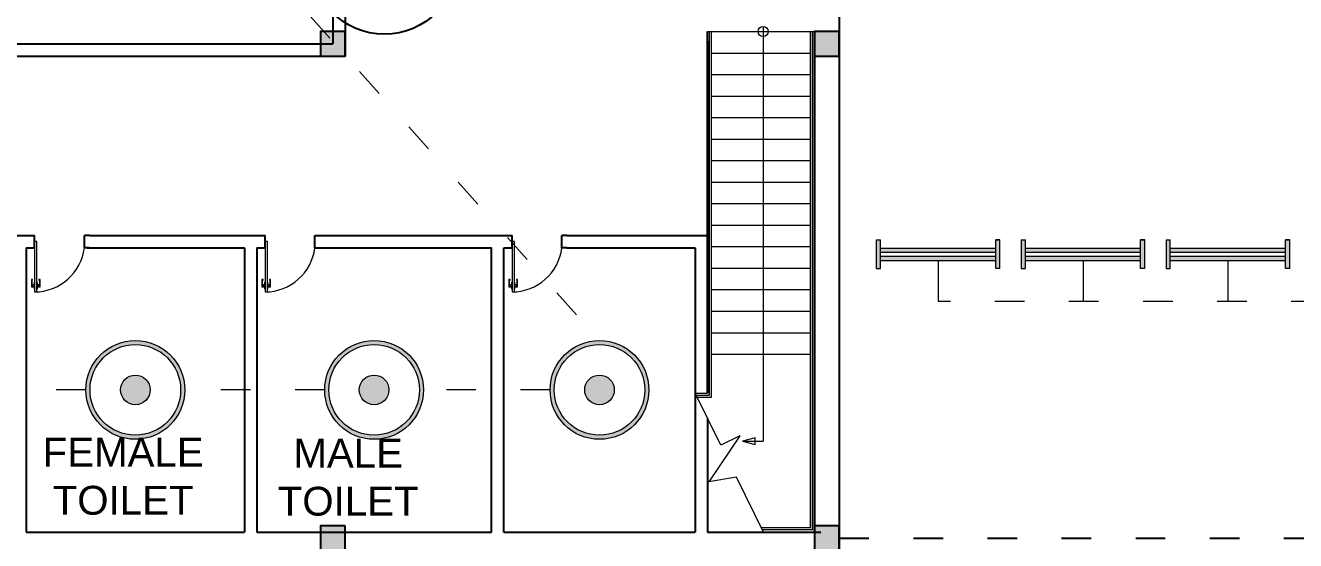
# Model space of a CAD drawing. Header units: millimetres. Extents: x 3339 to 2017737, y 4955 to 2748989.
# Drawn here: x 1431505 to 1446933, y 1261680 to 1267933 of the extents above; entities that cross this region are included whole.
import ezdxf

# ---------------------------------------------------------------- set-up
doc = ezdxf.new("R2010")
doc.units = ezdxf.units.MM
doc.header["$LTSCALE"] = 30
doc.linetypes.add('ACAD_ISO03W100', pattern=[30, 12, -18])
for name, color, linetype, lineweight in [('A-DETL-GENF', 92, 'Continuous', 13), ('A-DOOR', 31, 'Continuous', 13), ('LIGHT LINES', 6, 'ACAD_ISO03W100', 13), ('LIGHTS', 6, 'Continuous', 13), ('STAIR', 1, 'Continuous', 5), ('T-WAL', 4, 'Continuous', 5)]:
    doc.layers.add(name, color=color, linetype=linetype, lineweight=lineweight)
doc.layers.add('broken line', color=7, linetype='ACAD_ISO03W100', plot=False)
doc.layers.add('TEXT', color=7, linetype='Continuous')
doc.styles.get("Standard").update_dxf_attribs({"font": 'arial.ttf'})

msp = doc.modelspace()

# ---------------------------------------------------------------- hatches: boundary and pattern name
h = msp.add_hatch(color=2)
h.dxf.hatch_style = 1
h.paths.add_polyline_path([(1435390.35, 1267859.357), (1435090.35, 1267859.357), (1435090.35, 1267559.357), (1435390.35, 1267559.357)])
h = msp.add_hatch(color=2)
h.dxf.hatch_style = 1
h.paths.add_polyline_path([(1441390.35, 1267859.357), (1441090.35, 1267859.357), (1441090.35, 1267559.357), (1441390.35, 1267559.357)])
h = msp.add_hatch(color=2)
h.dxf.hatch_style = 1
h.paths.add_polyline_path([(1435390.35, 1261859.357), (1435090.35, 1261859.357), (1435090.35, 1261559.357), (1435390.35, 1261559.357)])
h = msp.add_hatch(color=2)
h.dxf.hatch_style = 1
h.paths.add_polyline_path([(1441390.35, 1261859.357), (1441090.35, 1261859.357), (1441090.35, 1261559.357), (1441390.35, 1261559.357)])
at = {"layer": 'LIGHTS'}
h = msp.add_hatch(color=256, dxfattribs=at)
h.dxf.hatch_style = 1
h.paths.add_polyline_path([(1441840.35, 1264981.58), (1441890.35, 1264981.58), (1441890.35, 1265331.58), (1441840.35, 1265331.58)])
h = msp.add_hatch(color=256, dxfattribs=at)
h.dxf.hatch_style = 1
h.paths.add_polyline_path([(1443290.35, 1264981.58), (1443340.35, 1264981.58), (1443340.35, 1265331.58), (1443290.35, 1265331.58)])
h = msp.add_hatch(color=256, dxfattribs=at)
h.dxf.hatch_style = 1
h.paths.add_polyline_path([(1443600.876, 1264981.58), (1443650.876, 1264981.58), (1443650.876, 1265331.58), (1443600.876, 1265331.58)])
h = msp.add_hatch(color=256, dxfattribs=at)
h.dxf.hatch_style = 1
h.paths.add_polyline_path([(1445050.876, 1264981.58), (1445100.876, 1264981.58), (1445100.876, 1265331.58), (1445050.876, 1265331.58)])
h = msp.add_hatch(color=256, dxfattribs=at)
h.dxf.hatch_style = 1
h.paths.add_polyline_path([(1445361.403, 1264981.58), (1445411.403, 1264981.58), (1445411.403, 1265331.58), (1445361.403, 1265331.58)])
h = msp.add_hatch(color=256, dxfattribs=at)
h.dxf.hatch_style = 1
h.paths.add_polyline_path([(1446811.403, 1264981.58), (1446861.403, 1264981.58), (1446861.403, 1265331.58), (1446811.403, 1265331.58)])
h = msp.add_hatch(color=256, dxfattribs=at)
h.dxf.hatch_style = 1
h.paths.add_polyline_path([(1443290.35, 1265181.58), (1443290.35, 1265231.58), (1441890.35, 1265231.58), (1441890.35, 1265181.58)])
h = msp.add_hatch(color=256, dxfattribs=at)
h.dxf.hatch_style = 1
h.paths.add_polyline_path([(1441890.35, 1265131.58), (1441890.35, 1265081.58), (1443290.35, 1265081.58), (1443290.35, 1265131.58)])
h = msp.add_hatch(color=256, dxfattribs=at)
h.dxf.hatch_style = 1
h.paths.add_polyline_path([(1445050.876, 1265181.58), (1445050.876, 1265231.58), (1443650.876, 1265231.58), (1443650.876, 1265181.58)])
h = msp.add_hatch(color=256, dxfattribs=at)
h.dxf.hatch_style = 1
h.paths.add_polyline_path([(1443650.876, 1265131.58), (1443650.876, 1265081.58), (1445050.876, 1265081.58), (1445050.876, 1265131.58)])
h = msp.add_hatch(color=256, dxfattribs=at)
h.dxf.hatch_style = 1
h.paths.add_polyline_path([(1446811.403, 1265181.58), (1446811.403, 1265231.58), (1445411.403, 1265231.58), (1445411.403, 1265181.58)])
h = msp.add_hatch(color=256, dxfattribs=at)
h.dxf.hatch_style = 1
h.paths.add_polyline_path([(1445411.403, 1265131.58), (1445411.403, 1265081.58), (1446811.403, 1265081.58), (1446811.403, 1265131.58)])
h = msp.add_hatch(color=256, dxfattribs=at)
h.dxf.hatch_style = 1
h.paths.add_polyline_path([(1433440.35, 1263509.357, 1), (1432240.35, 1263509.357, 1)])
h.paths.add_polyline_path([(1432290.35, 1263509.357, -1), (1433390.35, 1263509.357, -1)], flags=16)
h.paths.add_polyline_path([(1432660.35, 1263509.357, -1), (1433020.35, 1263509.357, -1)], flags=0)
h = msp.add_hatch(color=256, dxfattribs=at)
h.dxf.hatch_style = 1
h.paths.add_polyline_path([(1436340.35, 1263509.357, 1), (1435140.35, 1263509.357, 1)])
h.paths.add_polyline_path([(1435190.35, 1263509.357, -1), (1436290.35, 1263509.357, -1)], flags=16)
h.paths.add_polyline_path([(1435560.35, 1263509.357, -1), (1435920.35, 1263509.357, -1)], flags=0)
h = msp.add_hatch(color=256, dxfattribs=at)
h.dxf.hatch_style = 1
h.paths.add_polyline_path([(1439077.85, 1263509.357, 1), (1437877.85, 1263509.357, 1)])
h.paths.add_polyline_path([(1437927.85, 1263509.357, -1), (1439027.85, 1263509.357, -1)], flags=16)
h.paths.add_polyline_path([(1438297.85, 1263509.357, -1), (1438657.85, 1263509.357, -1)], flags=0)
h = msp.add_hatch(color=256, dxfattribs=at)
h.dxf.hatch_style = 1
h.paths.add_polyline_path([(1433020.35, 1263509.357, 1), (1432660.35, 1263509.357, 1)])
h = msp.add_hatch(color=256, dxfattribs=at)
h.dxf.hatch_style = 1
h.paths.add_polyline_path([(1435920.35, 1263509.357, 1), (1435560.35, 1263509.357, 1)])
h = msp.add_hatch(color=256, dxfattribs=at)
h.dxf.hatch_style = 1
h.paths.add_polyline_path([(1438657.85, 1263509.357, 1), (1438297.85, 1263509.357, 1)])

# ---------------------------------------------------------------- linework, layer by layer
at = {"color": 0}
for p, q in [((1441390.35, 1279259.357), (1441390.35, 1255559.357)), ((1435240.35, 1270184.357), (1435240.35, 1267709.357)), ((1435390.35, 1270034.357), (1435390.35, 1267559.357)), ((1439790.35, 1263470.469), (1439790.35, 1267859.357)), ((1439790.35, 1267742.691), (1439790.35, 1264142.691)), ((1441090.35, 1261784.357), (1441090.35, 1267859.357)), ((1429240.35, 1267709.357), (1435240.35, 1267709.357)), ((1429240.35, 1267559.357), (1435390.35, 1267559.357)), ((1430157.85, 1265384.357), (1431615.35, 1265384.177)), ((1431615.35, 1265234.177), (1431615.35, 1265384.177)), ((1431615.35, 1265234.177), (1431615.35, 1265384.177)), ((1432282.85, 1265384.177), (1434415.35, 1265384.177)), ((1434415.35, 1265234.177), (1434415.35, 1265384.177)), ((1434415.35, 1265234.177), (1434415.35, 1265384.177)), ((1435021.226, 1265384.357), (1437415.35, 1265384.357)), ((1437415.35, 1265234.357), (1437415.35, 1265384.357)), ((1438082.85, 1265384.357), (1439790.35, 1265384.357)), ((1439790.35, 1265384.357), (1439790.35, 1263470.469)), ((1431515.35, 1265234.177), (1431515.35, 1261784.177)), ((1431515.35, 1265234.177), (1431615.35, 1265234.177)), ((1432254.35, 1265234.177), (1434165.35, 1265234.177)), ((1434165.35, 1265234.177), (1434165.35, 1261784.177)), ((1434315.35, 1265234.177), (1434315.35, 1261784.177)), ((1434315.35, 1265234.177), (1434415.35, 1265234.177)), ((1435021.226, 1265234.357), (1437165.35, 1265234.357)), ((1437165.35, 1261784.357), (1437165.35, 1265234.357)), ((1437315.35, 1265234.357), (1437415.35, 1265234.357)), ((1437315.35, 1261784.357), (1437315.35, 1265234.357)), ((1438082.85, 1265234.357), (1439640.35, 1265234.357)), ((1439640.35, 1265234.357), (1439640.35, 1261784.357)), ((1439790.35, 1263165.987), (1439790.35, 1261784.357)), ((1431515.35, 1261784.177), (1434165.35, 1261784.177)), ((1434115.35, 1261784.357), (1434165.35, 1261784.357)), ((1434315.35, 1261784.357), (1437165.35, 1261784.357)), ((1437315.35, 1261784.357), (1439640.35, 1261784.357)), ((1439790.35, 1261784.357), (1441165.35, 1261784.357))]:
    msp.add_line(p, q, dxfattribs=at)
for p, q in [((1441090.35, 1267859.357), (1441090.35, 1261784.357)), ((1432282.85, 1265384.177), (1432221.226, 1265384.177)), ((1432221.226, 1265234.177), (1432221.226, 1265384.177)), ((1435021.226, 1265234.177), (1435021.226, 1265384.357)), ((1438082.85, 1265384.357), (1438021.226, 1265384.357)), ((1438021.226, 1265234.357), (1438021.226, 1265384.357)), ((1439790.35, 1263470.469), (1439790.35, 1265384.357)), ((1432282.85, 1265234.177), (1432221.226, 1265234.177)), ((1438082.85, 1265234.357), (1438021.226, 1265234.357))]:
    msp.add_line(p, q)
for points in [[(1435390.35, 1267859.357), (1435090.35, 1267859.357), (1435090.35, 1267559.357), (1435390.35, 1267559.357), (1435390.35, 1267859.357)], [(1441390.35, 1267859.357), (1441090.35, 1267859.357), (1441090.35, 1267559.357), (1441390.35, 1267559.357), (1441390.35, 1267859.357)], [(1435390.35, 1261859.357), (1435090.35, 1261859.357), (1435090.35, 1261559.357), (1435390.35, 1261559.357), (1435390.35, 1261859.357)], [(1441390.35, 1261859.357), (1441090.35, 1261859.357), (1441090.35, 1261559.357), (1441390.35, 1261559.357), (1441390.35, 1261859.357)]]:
    msp.add_lwpolyline(points, close=True)
msp.add_circle((1435866.028, 1268723.382), 896.27)
at = {"layer": 'A-DETL-GENF'}
for p, q in [((1431577.25, 1264849.77), (1431577.25, 1264787.965)), ((1431591.621, 1264849.77), (1431577.25, 1264849.77)), ((1431585.835, 1264840.879), (1431577.25, 1264849.465)), ((1431577.25, 1264787.965), (1431585.835, 1264787.965)), ((1431586.775, 1264787.965), (1431577.25, 1264787.965)), ((1431577.25, 1264787.965), (1431577.25, 1264759.39)), ((1431585.835, 1264787.965), (1431585.835, 1264840.879)), ((1431585.835, 1264840.879), (1431591.621, 1264840.879)), ((1431586.775, 1264759.39), (1431586.775, 1264787.965)), ((1431586.775, 1264785.584), (1431586.775, 1264761.771)), ((1431610.588, 1264785.584), (1431586.775, 1264785.584)), ((1431591.621, 1264840.879), (1431591.621, 1264849.77)), ((1431615.35, 1264816.54), (1431610.588, 1264811.777)), ((1431610.588, 1264811.777), (1431610.588, 1264735.577)), ((1431610.588, 1264761.771), (1431610.588, 1264785.584)), ((1431615.35, 1264730.815), (1431615.35, 1264816.54)), ((1431650.113, 1264811.777), (1431645.35, 1264816.54)), ((1431645.35, 1264816.54), (1431645.35, 1264730.815)), ((1431650.113, 1264735.577), (1431650.113, 1264811.777)), ((1431673.925, 1264785.584), (1431650.113, 1264785.584)), ((1431650.113, 1264785.584), (1431650.113, 1264761.771)), ((1431683.45, 1264849.77), (1431669.079, 1264849.77)), ((1431669.079, 1264849.77), (1431669.079, 1264840.879)), ((1431669.079, 1264840.879), (1431674.865, 1264840.879)), ((1431673.925, 1264787.965), (1431673.925, 1264759.39)), ((1431683.45, 1264787.965), (1431673.925, 1264787.965)), ((1431673.925, 1264761.771), (1431673.925, 1264785.584)), ((1431674.865, 1264840.879), (1431683.45, 1264849.465)), ((1431674.865, 1264840.879), (1431674.865, 1264787.965)), ((1431674.865, 1264787.965), (1431683.45, 1264787.965)), ((1431683.45, 1264787.965), (1431683.45, 1264849.77)), ((1431683.45, 1264759.39), (1431683.45, 1264787.965)), ((1434377.25, 1264849.77), (1434377.25, 1264787.965)), ((1434391.621, 1264849.77), (1434377.25, 1264849.77)), ((1434385.835, 1264840.879), (1434377.25, 1264849.465)), ((1434377.25, 1264787.965), (1434385.835, 1264787.965)), ((1434386.775, 1264787.965), (1434377.25, 1264787.965)), ((1434377.25, 1264787.965), (1434377.25, 1264759.39)), ((1434385.835, 1264787.965), (1434385.835, 1264840.879)), ((1434385.835, 1264840.879), (1434391.621, 1264840.879)), ((1434386.775, 1264759.39), (1434386.775, 1264787.965)), ((1434386.775, 1264785.584), (1434386.775, 1264761.771)), ((1434410.588, 1264785.584), (1434386.775, 1264785.584)), ((1434391.621, 1264840.879), (1434391.621, 1264849.77)), ((1434415.35, 1264816.54), (1434410.588, 1264811.777)), ((1434410.588, 1264811.777), (1434410.588, 1264735.577)), ((1434410.588, 1264761.771), (1434410.588, 1264785.584)), ((1434415.35, 1264730.815), (1434415.35, 1264816.54)), ((1434450.113, 1264811.777), (1434445.35, 1264816.54)), ((1434445.35, 1264816.54), (1434445.35, 1264730.815)), ((1434450.113, 1264735.577), (1434450.113, 1264811.777)), ((1434473.925, 1264785.584), (1434450.113, 1264785.584)), ((1434450.113, 1264785.584), (1434450.113, 1264761.771)), ((1434483.45, 1264849.77), (1434469.079, 1264849.77)), ((1434469.079, 1264849.77), (1434469.079, 1264840.879)), ((1434469.079, 1264840.879), (1434474.865, 1264840.879)), ((1434473.925, 1264787.965), (1434473.925, 1264759.39)), ((1434483.45, 1264787.965), (1434473.925, 1264787.965)), ((1434473.925, 1264761.771), (1434473.925, 1264785.584)), ((1434474.865, 1264840.879), (1434483.45, 1264849.465)), ((1434474.865, 1264840.879), (1434474.865, 1264787.965)), ((1434474.865, 1264787.965), (1434483.45, 1264787.965)), ((1434483.45, 1264787.965), (1434483.45, 1264849.77)), ((1434483.45, 1264759.39), (1434483.45, 1264787.965)), ((1437377.25, 1264849.95), (1437377.25, 1264788.145)), ((1437391.621, 1264849.95), (1437377.25, 1264849.95)), ((1437385.835, 1264841.059), (1437377.25, 1264849.645)), ((1437377.25, 1264788.145), (1437385.835, 1264788.145)), ((1437386.775, 1264788.145), (1437377.25, 1264788.145)), ((1437377.25, 1264788.145), (1437377.25, 1264759.57)), ((1437385.835, 1264788.145), (1437385.835, 1264841.059)), ((1437385.835, 1264841.059), (1437391.621, 1264841.059)), ((1437386.775, 1264759.57), (1437386.775, 1264788.145)), ((1437386.775, 1264785.764), (1437386.775, 1264761.951)), ((1437410.588, 1264785.764), (1437386.775, 1264785.764)), ((1437391.621, 1264841.059), (1437391.621, 1264849.95)), ((1437415.35, 1264816.72), (1437410.588, 1264811.957)), ((1437410.588, 1264811.957), (1437410.588, 1264735.757)), ((1437410.588, 1264761.951), (1437410.588, 1264785.764)), ((1437415.35, 1264730.995), (1437415.35, 1264816.72)), ((1437450.113, 1264811.957), (1437445.35, 1264816.72)), ((1437445.35, 1264816.72), (1437445.35, 1264730.995)), ((1437450.113, 1264735.757), (1437450.113, 1264811.957)), ((1437473.925, 1264785.764), (1437450.113, 1264785.764)), ((1437450.113, 1264785.764), (1437450.113, 1264761.951)), ((1437483.45, 1264849.95), (1437469.079, 1264849.95)), ((1437469.079, 1264849.95), (1437469.079, 1264841.059)), ((1437469.079, 1264841.059), (1437474.865, 1264841.059)), ((1437473.925, 1264788.145), (1437473.925, 1264759.57)), ((1437483.45, 1264788.145), (1437473.925, 1264788.145)), ((1437473.925, 1264761.951), (1437473.925, 1264785.764)), ((1437474.865, 1264841.059), (1437483.45, 1264849.645)), ((1437474.865, 1264841.059), (1437474.865, 1264788.145)), ((1437474.865, 1264788.145), (1437483.45, 1264788.145)), ((1437483.45, 1264788.145), (1437483.45, 1264849.95)), ((1437483.45, 1264759.57), (1437483.45, 1264788.145)), ((1431577.25, 1264759.39), (1431586.775, 1264759.39)), ((1431586.775, 1264761.771), (1431610.588, 1264761.771)), ((1431610.588, 1264735.577), (1431615.35, 1264730.815)), ((1431645.35, 1264730.815), (1431650.113, 1264735.577)), ((1431650.113, 1264761.771), (1431673.925, 1264761.771)), ((1431673.925, 1264759.39), (1431683.45, 1264759.39)), ((1434377.25, 1264759.39), (1434386.775, 1264759.39)), ((1434386.775, 1264761.771), (1434410.588, 1264761.771)), ((1434410.588, 1264735.577), (1434415.35, 1264730.815)), ((1434445.35, 1264730.815), (1434450.113, 1264735.577)), ((1434450.113, 1264761.771), (1434473.925, 1264761.771)), ((1434473.925, 1264759.39), (1434483.45, 1264759.39)), ((1437377.25, 1264759.57), (1437386.775, 1264759.57)), ((1437386.775, 1264761.951), (1437410.588, 1264761.951)), ((1437410.588, 1264735.757), (1437415.35, 1264730.995)), ((1437445.35, 1264730.995), (1437450.113, 1264735.757)), ((1437450.113, 1264761.951), (1437473.925, 1264761.951)), ((1437473.925, 1264759.57), (1437483.45, 1264759.57))]:
    msp.add_line(p, q, dxfattribs=at)
at = {"layer": 'A-DOOR', "lineweight": 18}
for p, q in [((1431645.35, 1265309.177), (1431615.35, 1265309.177)), ((1431615.35, 1265309.177), (1431615.35, 1264698.677)), ((1431615.35, 1265309.177), (1431615.35, 1265234.177)), ((1431645.35, 1264698.677), (1431645.35, 1265309.177)), ((1434445.35, 1265309.177), (1434415.35, 1265309.177)), ((1434415.35, 1265309.177), (1434415.35, 1264698.677)), ((1434415.35, 1265309.177), (1434415.35, 1265234.177)), ((1434445.35, 1264698.677), (1434445.35, 1265309.177)), ((1437445.35, 1265309.357), (1437415.35, 1265309.357)), ((1437415.35, 1265309.357), (1437415.35, 1264698.857)), ((1437415.35, 1265309.357), (1437415.35, 1265234.357)), ((1437445.35, 1264698.857), (1437445.35, 1265309.357)), ((1431615.35, 1264698.677), (1431645.35, 1264698.677)), ((1434415.35, 1264698.677), (1434445.35, 1264698.677)), ((1437415.35, 1264698.857), (1437445.35, 1264698.857))]:
    msp.add_line(p, q, dxfattribs=at)
at = {"layer": 'A-DOOR'}
for centre in [(1431615.35, 1265309.177), (1434415.35, 1265309.177), (1437415.35, 1265309.357)]:
    msp.add_arc(centre, 610.5, 270, 352.94338, dxfattribs=at)
at = {"layer": 'broken line'}
msp.add_line((1441390.35, 1261709.537), (1472940.35, 1261709.537), dxfattribs=at)
at = {"layer": 'LIGHT LINES'}
for p, q in [((1434364.28, 1268717.588), (1438477.85, 1264109.357)), ((1476040.35, 1264581.58), (1442590.35, 1264581.58)), ((1432240.35, 1263509.357), (1430977.334, 1263509.357)), ((1435140.35, 1263509.357), (1433440.35, 1263509.357)), ((1437877.85, 1263509.357), (1436340.35, 1263509.357))]:
    msp.add_line(p, q, dxfattribs=at)
at = {"layer": 'LIGHTS'}
for p, q in [((1441840.35, 1265331.58), (1441840.35, 1264981.58)), ((1441840.35, 1265331.58), (1441890.35, 1265331.58)), ((1441840.35, 1265331.58), (1441890.35, 1265331.58)), ((1441890.35, 1264981.58), (1441890.35, 1265331.58)), ((1443340.35, 1265331.58), (1443290.35, 1265331.58)), ((1443290.35, 1264981.58), (1443290.35, 1265331.58)), ((1443290.35, 1265331.58), (1443340.35, 1265331.58)), ((1443340.35, 1264981.58), (1443340.35, 1265331.58)), ((1443600.876, 1265331.58), (1443600.876, 1264981.58)), ((1443600.876, 1265331.58), (1443650.876, 1265331.58)), ((1443600.876, 1265331.58), (1443650.876, 1265331.58)), ((1443650.876, 1264981.58), (1443650.876, 1265331.58)), ((1445100.876, 1265331.58), (1445050.876, 1265331.58)), ((1445050.876, 1264981.58), (1445050.876, 1265331.58)), ((1445050.876, 1265331.58), (1445100.876, 1265331.58)), ((1445100.876, 1264981.58), (1445100.876, 1265331.58)), ((1445361.403, 1265331.58), (1445361.403, 1264981.58)), ((1445361.403, 1265331.58), (1445411.403, 1265331.58)), ((1445361.403, 1265331.58), (1445411.403, 1265331.58)), ((1445411.403, 1264981.58), (1445411.403, 1265331.58)), ((1446861.403, 1265331.58), (1446811.403, 1265331.58)), ((1446811.403, 1264981.58), (1446811.403, 1265331.58)), ((1446811.403, 1265331.58), (1446861.403, 1265331.58)), ((1446861.403, 1264981.58), (1446861.403, 1265331.58)), ((1441890.35, 1265231.58), (1443290.35, 1265231.58)), ((1441890.35, 1265181.58), (1443290.35, 1265181.58)), ((1441890.35, 1265131.58), (1443290.35, 1265131.58)), ((1443650.876, 1265231.58), (1445050.876, 1265231.58)), ((1443650.876, 1265181.58), (1445050.876, 1265181.58)), ((1443650.876, 1265131.58), (1445050.876, 1265131.58)), ((1445411.403, 1265231.58), (1446811.403, 1265231.58)), ((1445411.403, 1265181.58), (1446811.403, 1265181.58)), ((1445411.403, 1265131.58), (1446811.403, 1265131.58)), ((1441840.35, 1264981.58), (1441890.35, 1264981.58)), ((1441890.35, 1265081.58), (1443290.35, 1265081.58)), ((1442590.35, 1265081.58), (1442590.35, 1264581.58)), ((1443340.35, 1264981.58), (1443290.35, 1264981.58)), ((1443600.876, 1264981.58), (1443650.876, 1264981.58)), ((1443650.876, 1265081.58), (1445050.876, 1265081.58)), ((1444350.876, 1265081.58), (1444350.876, 1264581.58)), ((1445100.876, 1264981.58), (1445050.876, 1264981.58)), ((1445361.403, 1264981.58), (1445411.403, 1264981.58)), ((1445411.403, 1265081.58), (1446811.403, 1265081.58)), ((1446111.403, 1265081.58), (1446111.403, 1264581.58)), ((1446861.403, 1264981.58), (1446811.403, 1264981.58))]:
    msp.add_line(p, q, dxfattribs=at)
for centre, radius in [((1432840.35, 1263509.357), 600), ((1432840.35, 1263509.357), 550), ((1435740.35, 1263509.357), 600), ((1435740.35, 1263509.357), 550), ((1438477.85, 1263509.357), 600), ((1438477.85, 1263509.357), 550), ((1432840.35, 1263509.357), 180), ((1435740.35, 1263509.357), 180), ((1438477.85, 1263509.357), 180)]:
    msp.add_circle(centre, radius, dxfattribs=at)
at = {"layer": 'STAIR', "color": 1}
for p, q in [((1440465.35, 1267919.737), (1440465.35, 1262888.524)), ((1440370.102, 1262927.324), (1440216.704, 1262888.524)), ((1440216.704, 1262888.524), (1440465.35, 1262888.524)), ((1440216.704, 1262888.524), (1440370.102, 1262846.559)), ((1440370.102, 1262846.559), (1440370.102, 1262927.324))]:
    msp.add_line(p, q, dxfattribs=at)
at = {"layer": 'STAIR'}
for p, q in [((1439950.772, 1262840.35), (1439640.35, 1263470.469)), ((1440180.557, 1262953.551), (1439807.215, 1262394.969)), ((1440470.997, 1261784.357), (1440143.287, 1262449.568)), ((1441040.35, 1261834.357), (1440446.365, 1261834.357)), ((1441065.35, 1261809.357), (1440458.681, 1261809.357)), ((1441090.35, 1261784.357), (1440470.997, 1261784.357))]:
    msp.add_line(p, q, dxfattribs=at)
for points in [[(1440180.557, 1262953.551), (1439950.772, 1262840.35)], [(1440143.287, 1262449.568), (1439807.215, 1262394.969)]]:
    msp.add_lwpolyline(points, dxfattribs=at)
at = {"layer": 'STAIR', "color": 1}
msp.add_circle((1440465.35, 1267859.357), 60.379, dxfattribs=at)
at = {"layer": 'T-WAL', "color": 244, "linetype": 'ByBlock', "true_color": 0x991b1e}
for p, q in [((1439790.35, 1267859.357), (1441090.35, 1267859.357)), ((1439790.35, 1263470.469), (1439790.35, 1267859.357)), ((1439815.35, 1263445.469), (1439815.35, 1267859.357)), ((1439840.35, 1263420.469), (1439840.35, 1267859.357)), ((1441040.35, 1261834.357), (1441040.35, 1267859.357)), ((1441065.35, 1261809.357), (1441065.35, 1267859.357)), ((1441090.35, 1261784.357), (1441090.35, 1267859.357)), ((1439840.35, 1267598.246), (1441040.35, 1267598.246)), ((1439840.35, 1267337.135), (1441040.35, 1267337.135)), ((1439840.35, 1267076.024), (1441040.35, 1267076.024)), ((1439840.35, 1266814.913), (1441040.35, 1266814.913)), ((1439840.35, 1266553.802), (1441040.35, 1266553.802)), ((1439840.35, 1266292.691), (1441040.35, 1266292.691)), ((1439840.35, 1266031.58), (1441040.35, 1266031.58)), ((1439840.35, 1265770.469), (1441040.35, 1265770.469)), ((1439840.35, 1265509.357), (1441040.35, 1265509.357)), ((1439840.35, 1265248.246), (1441040.35, 1265248.246)), ((1439840.35, 1264987.135), (1441040.35, 1264987.135)), ((1439840.35, 1264726.024), (1441040.35, 1264726.024)), ((1439840.35, 1264464.913), (1441040.35, 1264464.913)), ((1439840.35, 1264203.802), (1441040.35, 1264203.802)), ((1439840.35, 1263942.691), (1441040.35, 1263942.691)), ((1439640.35, 1263470.469), (1439790.35, 1263470.469)), ((1439652.666, 1263445.469), (1439815.35, 1263445.469)), ((1439664.982, 1263420.469), (1439840.35, 1263420.469))]:
    msp.add_line(p, q, dxfattribs=at)

# ---------------------------------------------------------------- texts
at = {"layer": 'TEXT', "char_height": 350, "attachment_point": 1}
for s, width, insert in [('\\pxqc;FEMALE TOILET', 2116.25379, (1431633.935, 1262928.219)), ('\\pxqc;MALE TOILET', 1805.80965, (1434522.534, 1262917.004))]:
    msp.add_mtext_dynamic_manual_height_columns(s, width=width, gutter_width=0, heights=[1406.025], dxfattribs=dict(at, insert=insert))

doc.saveas('drawing.dxf')
